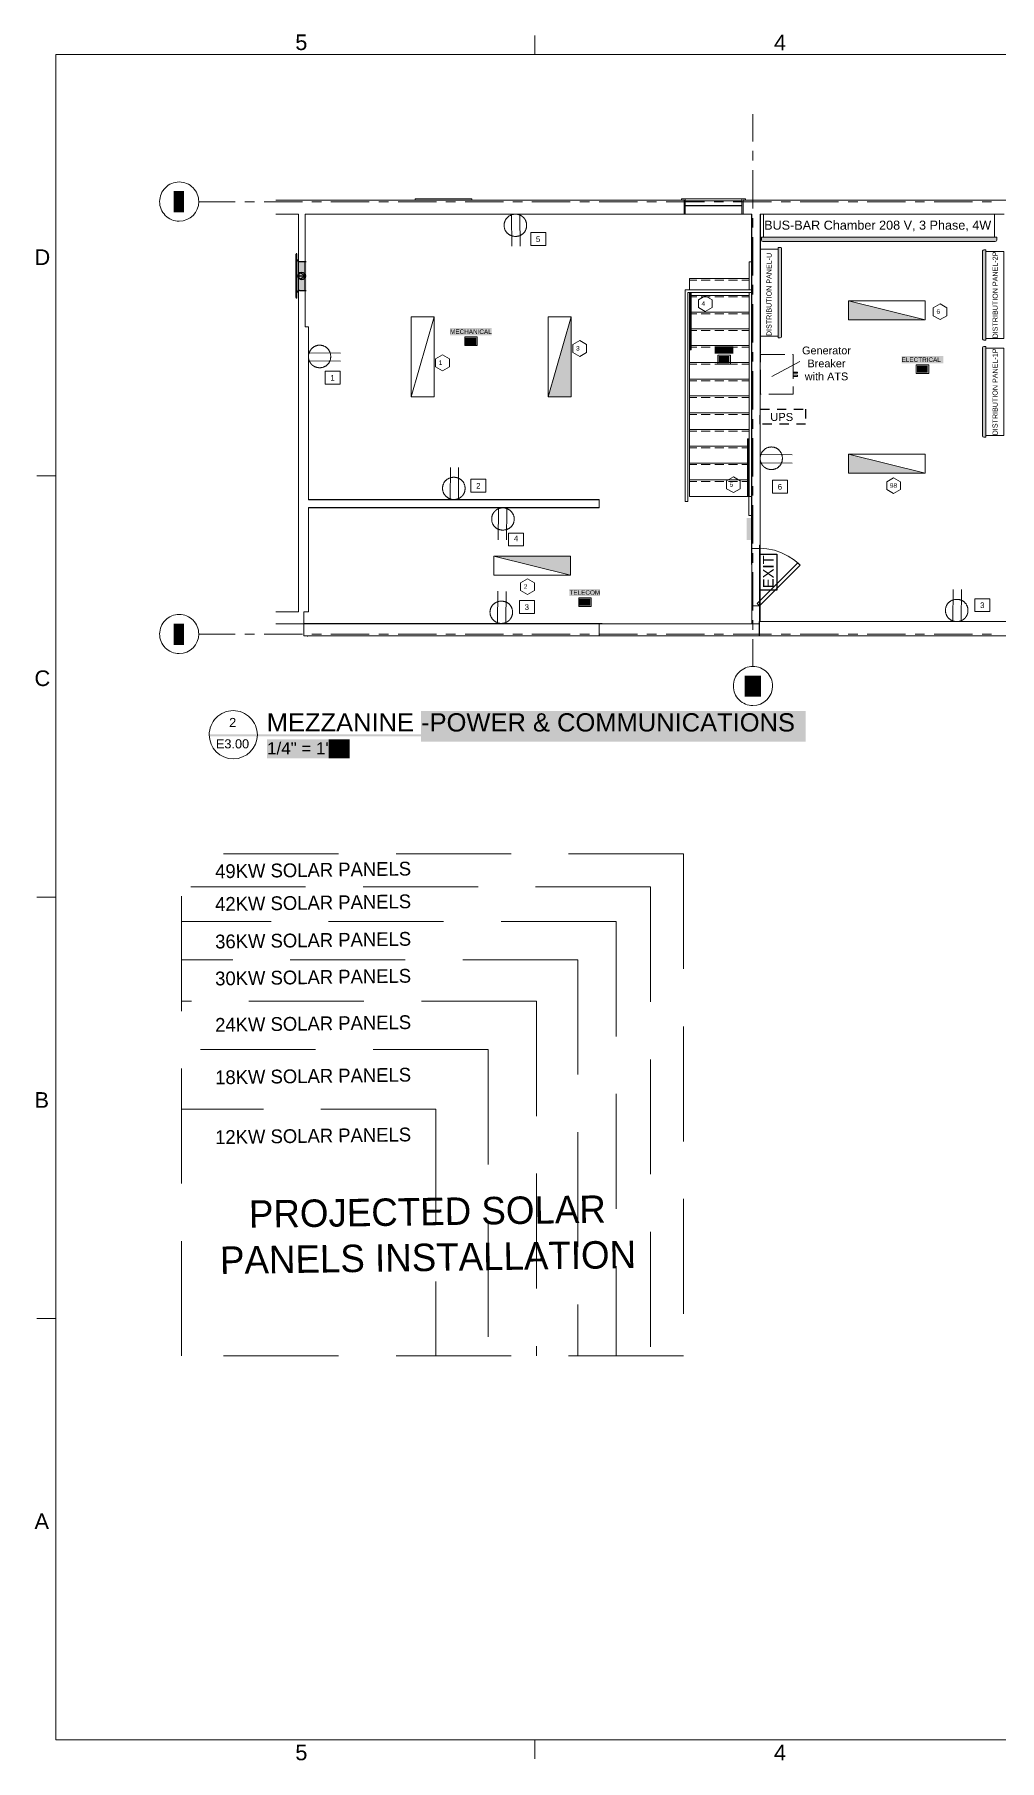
# Model space of a CAD drawing. Header units: inches. Extents: x 0.9 to 36.3, y 0.7 to 23.3.
# Drawn here: x 0.86 to 13.45, y 0.74 to 23.25 of the extents above; entities that cross this region are included whole.
import ezdxf

# ---------------------------------------------------------------- set-up
doc = ezdxf.new("R2010")
doc.units = ezdxf.units.IN
for name, pattern in [('ACAD_ISO02W100', [15, 12, -3]), ('CENTER', [50.8, 31.75, -6.35, 6.35, -6.35]), ('DASHED2', [0.375, 0.25, -0.125])]:
    doc.linetypes.add(name, pattern=pattern)
for name, color, linetype, lineweight, true_color in [('Boarder for name', 7, 'Continuous', 5, 0x777777), ('Doors', 7, 'Continuous', 5, 0xf2db9c), ('Lights', 7, 'Continuous', 15, 0xff0a0a), ('Numbering Lights', 1, 'Continuous', 15, 0xff0000), ('PDF_Geometry', 7, 'Continuous', 9, 0x777777), ('SOLAR PANEL', 7, 'Continuous', 15, 0x2c31a6)]:
    doc.layers.add(name, color=color, linetype=linetype, lineweight=lineweight, true_color=true_color)
for name, color, linetype, lineweight in [('DG set', 18, 'Continuous', 15), ('Numbering Panels', 250, 'Continuous', 0), ('Numbering receptecles', 170, 'Continuous', 15), ('Panels', 12, 'Continuous', 9), ('Receptacles', 170, 'Continuous', 15)]:
    doc.layers.add(name, color=color, linetype=linetype, lineweight=lineweight)
for name, color, linetype in [('EXIT', 10, 'Continuous'), ('PDF_Text', 7, 'Continuous'), ('UPS', 225, 'Continuous')]:
    doc.layers.add(name, color=color, linetype=linetype)
doc.layers.add('PDF_Solid Fills', color=7, linetype='Continuous', true_color=0xffffff)
doc.layers.add('Ventilation Fan', color=7, linetype='Continuous', true_color=0x388956)
doc.styles.add('PDF Arial', font='arial.ttf')
doc.styles.add('PDF GillSansMTCondensed', font='arial.ttf')
doc.styles.get("Standard").update_dxf_attribs({"font": 'arial.ttf'})

msp = doc.modelspace()

# ---------------------------------------------------------------- hatches: boundary and pattern name
at = {"layer": 'Lights', "linetype": 'ByBlock', "ltscale": 0.001, "transparency": 33554559}
for points in [[(9.412, 19.888), (9.403, 19.888), (9.403, 19.138), (9.412, 19.138)], [(12.477, 19.529), (11.477, 19.779), (11.477, 19.529)], [(7.856, 19.568), (7.556, 18.528), (7.856, 18.528)], [(12.477, 17.53), (11.477, 17.78), (11.477, 17.53)], [(7.848, 16.199), (7.848, 16.449), (6.848, 16.449)]]:
    msp.add_hatch(color=256, dxfattribs=at).paths.add_polyline_path(points)
h = msp.add_hatch(color=256, dxfattribs=at)
h.paths.add_polyline_path([(10.178, 17.978), (10.166, 17.978), (10.166, 17.444), (10.178, 17.444)])
h.paths.add_polyline_path([(10.178, 17.444), (10.166, 17.444), (10.166, 17.424), (10.178, 17.424)])
h.paths.add_polyline_path([(10.178, 17.424), (10.166, 17.424), (10.166, 17.228), (10.178, 17.228)])
at = {"layer": 'Panels', "ltscale": 6, "transparency": 33554559}
h = msp.add_hatch(dxfattribs=at)
h.set_pattern_fill('ANSI36', color=256, scale=0.005)
h.paths.add_polyline_path([(13.409, 20.607), (10.339, 20.607), (10.339, 20.572, 0.359329), (10.357, 20.551), (13.391, 20.551, 0.368033), (13.409, 20.573)])
h.paths.add_polyline_path([(10.603, 20.462, 0.368033), (10.585, 20.476), (10.558, 20.476), (10.558, 19.297), (10.586, 19.297, 0.359329), (10.603, 19.311)])
h = msp.add_hatch(dxfattribs=at)
h.set_pattern_fill('ANSI36', color=256, scale=0.005)
h.paths.add_polyline_path([(13.269, 20.445), (13.241, 20.445, 0.358935), (13.225, 20.431), (13.225, 19.28, 0.368033), (13.242, 19.266), (13.269, 19.266)])
h.paths.add_polyline_path([(13.268, 19.181), (13.241, 19.181, 0.358935), (13.224, 19.167), (13.224, 18.016, 0.368033), (13.241, 18.002), (13.268, 18.002)])
at = {"layer": 'SOLAR PANEL', "ltscale": 6, "transparency": 33554559}
h = msp.add_hatch(color=256, dxfattribs=at)
h.dxf.hatch_style = 1
h.set_gradient(color1=(153, 27, 30), color2=(0, 0, 0), tint=1)
h.paths.add_polyline_path([(10.21, 16.893), (10.21, 16.944), (10.147, 16.945), (10.145, 16.729), (10.147, 16.729), (10.146, 16.685), (10.145, 16.685), (10.145, 16.66), (10.21, 16.659)])
at = {"layer": 'Ventilation Fan', "linetype": 'CENTER', "ltscale": 0.01, "transparency": 33554559}
h = msp.add_hatch(color=256, dxfattribs=at)
h.dxf.hatch_style = 1
h.paths.add_polyline_path([(4.313, 20.141, -0.622687), (4.391, 20.103), (4.4, 20.103), (4.4, 20.29), (4.313, 20.29)])
h.paths.add_polyline_path([(4.313, 20.29), (4.311, 20.29, -0.414214), (4.28, 20.322), (4.28, 20.103), (4.294, 20.103, -0.232524), (4.313, 20.141)])
h.paths.add_polyline_path([(4.313, 20.065, -0.232524), (4.294, 20.103), (4.28, 20.103), (4.28, 19.884, -0.414214), (4.311, 19.915), (4.313, 19.915)])
h.paths.add_polyline_path([(4.4, 20.103), (4.391, 20.103, -0.622687), (4.313, 20.065), (4.313, 19.915), (4.4, 19.915)])
h.paths.add_polyline_path([(4.391, 20.103), (4.318, 20.103), (4.318, 20.061)], flags=17)
h.paths.add_polyline_path([(4.318, 20.145), (4.318, 20.103), (4.391, 20.103)], flags=17)

# ---------------------------------------------------------------- linework, layer by layer
at = {"layer": 'Boarder for name', "linetype": 'ByBlock'}
for points in [[(6.468, 19.308), (6.631, 19.308), (6.631, 19.194), (6.468, 19.194)], [(9.771, 19.068), (9.935, 19.068), (9.935, 18.954), (9.771, 18.954)], [(12.36, 18.942), (12.523, 18.942), (12.523, 18.829), (12.36, 18.829)], [(7.955, 15.905), (8.116, 15.905), (8.116, 15.792), (7.955, 15.792)]]:
    msp.add_lwpolyline(points, close=True, dxfattribs=at)
at = {"layer": 'DG set', "ltscale": 0.01}
msp.add_line((10.475, 18.791), (10.842, 18.989), dxfattribs=at)
at = {"layer": 'DG set', "linetype": 'CENTER', "ltscale": 0.01}
for points in [[(10.328, 19.08), (10.754, 19.08), (10.754, 18.561), (10.328, 18.561)], [(10.809, 18.849), (10.809, 18.835), (10.754, 18.835), (10.754, 18.849)], [(10.809, 18.807), (10.809, 18.793), (10.754, 18.793), (10.754, 18.807)]]:
    msp.add_lwpolyline(points, close=True, dxfattribs=at)
at = {"layer": 'Doors', "linetype": 'ByBlock'}
msp.add_lwpolyline([(10.845, 16.331), (10.77, 16.396), (10.688, 16.449), (10.601, 16.493), (10.508, 16.524), (10.411, 16.544), (10.313, 16.551)], dxfattribs=at)
msp.add_lwpolyline([(10.815, 16.359), (10.843, 16.329), (10.313, 15.799), (10.285, 15.829)], close=True, dxfattribs=at)
at = {"layer": 'EXIT', "linetype": 'ByBlock', "ltscale": 0.001}
msp.add_lwpolyline([(10.54, 16.476), (10.54, 16.006), (10.323, 16.006), (10.323, 16.476)], close=True, dxfattribs=at)
at = {"layer": 'Lights', "linetype": 'ByBlock'}
for points in [[(9.403, 19.138), (9.403, 19.888), (9.424, 19.888), (9.424, 19.138)], [(10.157, 17.228), (10.157, 17.978), (10.178, 17.978), (10.178, 17.228)]]:
    msp.add_lwpolyline(points, close=True, dxfattribs=at)
for points in [[(9.412, 19.888), (9.412, 19.138)], [(11.477, 19.779), (12.477, 19.779), (12.477, 19.529), (11.477, 19.779), (11.477, 19.529), (12.477, 19.529)], [(5.768, 18.528), (5.768, 19.568), (6.068, 19.568), (5.768, 18.528), (6.068, 18.528), (6.068, 19.568)], [(7.556, 18.528), (7.556, 19.568), (7.856, 19.568), (7.556, 18.528), (7.856, 18.528), (7.856, 19.568)], [(10.166, 17.978), (10.166, 17.228)], [(11.477, 17.78), (12.477, 17.78), (12.477, 17.53), (11.477, 17.78), (11.477, 17.53), (12.477, 17.53)], [(7.848, 16.199), (6.848, 16.199), (6.848, 16.449), (7.848, 16.199), (7.848, 16.449), (6.848, 16.449)]]:
    msp.add_lwpolyline(points, dxfattribs=at)
at = {"layer": 'Numbering Lights', "linetype": 'ByBlock', "ltscale": 0.001}
for points in [[(9.606, 19.845), (9.517, 19.793), (9.517, 19.69), (9.606, 19.638), (9.695, 19.69), (9.695, 19.793)], [(12.671, 19.74), (12.581, 19.688), (12.581, 19.585), (12.671, 19.534), (12.76, 19.585), (12.76, 19.688)], [(7.97, 19.26), (7.881, 19.209), (7.881, 19.105), (7.97, 19.054), (8.059, 19.105), (8.059, 19.209)], [(6.179, 19.074), (6.089, 19.022), (6.089, 18.919), (6.179, 18.867), (6.268, 18.919), (6.268, 19.022)], [(9.974, 17.483), (9.884, 17.431), (9.884, 17.328), (9.974, 17.277), (10.063, 17.328), (10.063, 17.431)], [(12.064, 17.471), (11.975, 17.419), (11.975, 17.316), (12.064, 17.264), (12.153, 17.316), (12.153, 17.419)], [(7.288, 16.153), (7.198, 16.101), (7.198, 15.998), (7.288, 15.946), (7.377, 15.998), (7.377, 16.101)]]:
    msp.add_lwpolyline(points, close=True, dxfattribs=at)
at = {"layer": 'Numbering receptecles', "linetype": 'ByBlock', "ltscale": 0.001}
for points in [[(7.329, 20.668), (7.525, 20.668), (7.525, 20.5), (7.329, 20.5)], [(4.648, 18.859), (4.844, 18.859), (4.844, 18.692), (4.648, 18.692)], [(6.549, 17.451), (6.745, 17.451), (6.745, 17.283), (6.549, 17.283)], [(10.484, 17.438), (10.68, 17.438), (10.68, 17.27), (10.484, 17.27)], [(7.038, 16.75), (7.234, 16.75), (7.234, 16.583), (7.038, 16.583)], [(7.182, 15.869), (7.378, 15.869), (7.378, 15.702), (7.182, 15.702)], [(13.124, 15.893), (13.32, 15.893), (13.32, 15.725), (13.124, 15.725)]]:
    msp.add_lwpolyline(points, close=True, dxfattribs=at)
at = {"layer": 'Panels', "linetype": 'ByBlock', "ltscale": 0.001}
for points in [[(13.381, 20.909), (13.381, 20.607), (10.367, 20.607), (10.367, 20.909)], [(10.325, 20.454), (10.558, 20.454), (10.558, 19.319), (10.325, 19.319)], [(13.503, 20.423), (13.269, 20.423), (13.269, 19.288), (13.503, 19.288)], [(13.502, 19.159), (13.268, 19.159), (13.268, 18.024), (13.502, 18.024)]]:
    msp.add_lwpolyline(points, close=True, dxfattribs=at)
for points in [[(13.409, 20.573), (13.409, 20.607), (10.339, 20.607), (10.339, 20.572)], [(10.585, 20.476), (10.558, 20.476), (10.558, 19.297), (10.586, 19.297)], [(13.242, 20.445), (13.269, 20.445), (13.269, 19.266), (13.241, 19.266)], [(13.241, 19.181), (13.268, 19.181), (13.268, 18.002), (13.241, 18.002)]]:
    msp.add_lwpolyline(points, dxfattribs=at)
for points in [[(10.339, 20.573, 0.368033), (10.357, 20.551), (13.391, 20.551, 0.368033), (13.409, 20.573), (13.409, 20.572)], [(10.585, 19.297, 0.368033), (10.603, 19.311), (10.603, 20.462, 0.368033), (10.585, 20.476), (10.586, 20.476)], [(13.242, 19.266, -0.368033), (13.225, 19.28), (13.225, 20.431, -0.368033), (13.242, 20.445), (13.241, 20.445)], [(13.241, 18.002, -0.368033), (13.224, 18.016), (13.224, 19.167, -0.368033), (13.241, 19.181), (13.241, 19.181)]]:
    msp.add_lwpolyline(points, format="xyb", dxfattribs=at)
at = {"layer": 'PDF_Geometry', "linetype": 'ByBlock'}
for p, q in [((13.996, 21.092), (10.1, 21.092)), ((10.1, 21.092), (10.1, 20.909)), ((10.1, 20.909), (10.215, 20.909)), ((10.215, 20.909), (10.215, 16.591)), ((10.323, 16.591), (10.323, 20.909)), ((10.323, 20.909), (12.783, 20.909)), ((10.323, 19.066), (10.323, 15.594)), ((10.215, 16.591), (10.215, 16.549)), ((10.215, 16.549), (10.313, 16.549)), ((10.313, 16.549), (10.313, 16.591)), ((10.313, 16.591), (10.323, 16.591)), ((14.339, 15.594), (10.31, 15.594)), ((10.31, 15.594), (10.31, 15.409)), ((10.323, 15.594), (11.598, 15.594)), ((10.31, 15.409), (14.298, 15.409))]:
    msp.add_line(p, q, dxfattribs=at)
at = {"layer": 'PDF_Geometry', "linetype": 'CENTER', "ltscale": 0.01}
msp.add_line((12.934, 20.909), (12.778, 20.909), dxfattribs=at)
at = {"layer": 'PDF_Geometry', "linetype": 'ByBlock'}
for points in [[(7.381, 22.992), (7.381, 23.242)], [(10.228, 21.859), (10.228, 22.214)], [(10.228, 21.609), (10.228, 21.734)], [(10.228, 20.984), (10.228, 21.484)], [(2.998, 21.072), (3.475, 21.072)], [(3.6, 21.072), (3.725, 21.072)], [(3.85, 21.072), (4.35, 21.072)], [(4.005, 15.566), (4.371, 15.566), (4.371, 15.723), (4.43, 15.723), (4.43, 17.083), (8.223, 17.083), (8.223, 17.183), (4.43, 17.183), (4.43, 19.438), (4.388, 19.438), (4.388, 19.478), (4.388, 20.909), (9.33, 20.909), (9.33, 21.092), (4.005, 21.092)], [(4.475, 21.072), (4.6, 21.072)], [(4.723, 21.072), (5.223, 21.072)], [(5.348, 21.072), (5.473, 21.072)], [(5.598, 21.072), (6.098, 21.072)], [(5.818, 21.092), (5.821, 21.092), (5.821, 21.109), (6.563, 21.109), (6.563, 21.092), (5.821, 21.092), (5.821, 21.109), (6.563, 21.109), (6.563, 21.092), (6.566, 21.092)], [(6.223, 21.072), (6.348, 21.072)], [(6.473, 21.072), (6.973, 21.072)], [(6.755, 21.092), (7.505, 21.092)], [(7.098, 21.072), (7.223, 21.072)], [(7.346, 21.072), (7.846, 21.072)], [(7.691, 21.092), (8.441, 21.092)], [(7.971, 21.072), (8.096, 21.072)], [(8.221, 21.072), (8.721, 21.072)], [(8.846, 21.072), (8.971, 21.072)], [(9.096, 21.072), (9.596, 21.072)], [(9.296, 21.092), (9.296, 21.109), (10.133, 21.109), (10.133, 21.092)], [(9.346, 21.109), (10.083, 21.109)], [(9.346, 21.082), (10.083, 21.082), (9.346, 21.082)], [(9.346, 21.082), (10.083, 21.082), (9.346, 21.082)], [(9.346, 21.082), (10.083, 21.082), (9.346, 21.082)], [(9.346, 21.082), (10.083, 21.082), (9.346, 21.082)], [(9.346, 21.082), (10.083, 21.082), (9.346, 21.082)], [(9.346, 21.082), (10.083, 21.082), (9.346, 21.082)], [(9.346, 21.082), (10.083, 21.082), (9.346, 21.082)], [(9.346, 21.082), (10.083, 21.082), (9.346, 21.082)], [(9.346, 21.082), (10.083, 21.082), (9.346, 21.082)], [(9.346, 21.082), (10.083, 21.082), (9.346, 21.082)], [(9.346, 21.082), (10.083, 21.082), (9.346, 21.082)], [(9.346, 21.082), (10.083, 21.082), (9.346, 21.082)], [(9.346, 21.082), (10.083, 21.082), (9.346, 21.082)], [(9.346, 21.082), (10.083, 21.082), (9.346, 21.082)], [(9.346, 21.082), (10.083, 21.082), (9.346, 21.082)], [(9.346, 21.082), (10.083, 21.082), (9.346, 21.082)], [(9.346, 21.082), (10.083, 21.082), (9.346, 21.082)], [(9.346, 21.082), (10.083, 21.082), (9.346, 21.082)], [(9.346, 21.082), (10.083, 21.082), (9.346, 21.082)], [(9.346, 21.046), (9.346, 21.017), (9.346, 21.021), (9.346, 21.052)], [(10.083, 21.017), (9.346, 21.017)], [(10.083, 21.017), (9.346, 21.017)], [(10.083, 21.017), (9.346, 21.017)], [(10.083, 21.017), (9.346, 21.017)], [(10.083, 21.017), (9.346, 21.017)], [(10.083, 21.017), (9.346, 21.017)], [(10.083, 21.017), (9.346, 21.017)], [(10.083, 21.017), (9.346, 21.017)], [(10.083, 21.017), (9.346, 21.017)], [(10.083, 21.017), (9.346, 21.017)], [(10.083, 21.017), (9.346, 21.017)], [(10.083, 21.017), (9.346, 21.017)], [(10.083, 21.017), (9.346, 21.017)], [(10.083, 21.017), (9.346, 21.017)], [(10.083, 21.017), (9.346, 21.017)], [(10.083, 21.017), (9.346, 21.017)], [(10.083, 21.017), (9.346, 21.017)], [(10.083, 21.017), (9.346, 21.017)], [(10.083, 21.017), (9.346, 21.017)], [(10.083, 21.017), (9.346, 21.017)], [(10.083, 21.017), (9.346, 21.017)], [(10.083, 21.017), (9.346, 21.017)], [(10.083, 21.017), (9.346, 21.017)], [(10.083, 21.017), (9.346, 21.017)], [(10.083, 21.017), (9.346, 21.017)], [(10.083, 21.017), (9.346, 21.017)], [(10.083, 21.017), (9.346, 21.017)], [(10.083, 21.017), (9.346, 21.017)], [(10.083, 21.017), (9.346, 21.017)], [(10.083, 21.017), (9.346, 21.017)], [(10.083, 21.017), (9.346, 21.017)], [(10.083, 21.017), (9.346, 21.017)], [(10.083, 21.017), (9.346, 21.017)], [(10.083, 21.017), (9.346, 21.017)], [(9.721, 21.072), (9.845, 21.072)], [(9.97, 21.072), (10.47, 21.072)], [(10.083, 21.052), (10.083, 21.021), (10.083, 21.017), (10.083, 21.046)], [(10.595, 21.072), (10.72, 21.072)], [(10.845, 21.072), (11.345, 21.072)], [(11.47, 21.072), (11.595, 21.072)], [(11.72, 21.072), (12.22, 21.072)], [(12.343, 21.072), (12.468, 21.072)], [(12.593, 21.072), (13.093, 21.072)], [(13.218, 21.072), (13.343, 21.072)], [(4.005, 20.909), (4.301, 20.909), (4.301, 19.478), (4.301, 15.723), (4.005, 15.723)], [(6.566, 20.909), (5.818, 20.909)], [(6.531, 20.909), (5.855, 20.909)], [(5.855, 20.909), (6.531, 20.909), (5.855, 20.909)], [(7.505, 20.909), (6.755, 20.909)], [(8.441, 20.909), (7.691, 20.909)], [(9.378, 17.159), (9.378, 19.888), (10.21, 19.888), (9.378, 19.888), (9.378, 17.159), (9.345, 17.159), (9.345, 19.921), (10.21, 19.921), (10.21, 20.909)], [(10.083, 20.909), (9.346, 20.909)], [(10.215, 20.909), (10.215, 16.341), (10.211, 16.341), (10.211, 20.909), (10.211, 16.341)], [(10.228, 20.734), (10.228, 20.859)], [(10.328, 20.909), (10.328, 19.093), (10.326, 19.093), (10.325, 19.093), (10.323, 19.093), (10.323, 20.909)], [(10.325, 20.909), (10.325, 19.093), (10.325, 20.909)], [(11.773, 20.909), (12.778, 20.909)], [(12.934, 20.909), (13.508, 20.909)], [(10.228, 20.111), (10.228, 20.609)], [(10.178, 20.286), (10.178, 19.921), (10.178, 20.286), (10.21, 20.286)], [(10.178, 20.068), (9.403, 20.068), (9.403, 19.921)], [(9.495, 20.048), (9.403, 20.048)], [(9.671, 20.048), (9.555, 20.048)], [(9.85, 20.048), (9.731, 20.048)], [(10.026, 20.048), (9.908, 20.048)], [(10.178, 20.048), (10.085, 20.048)], [(10.21, 18.226), (10.21, 17.226), (10.21, 18.244), (10.21, 19.888), (10.21, 19.921), (9.345, 19.921), (9.345, 17.159)], [(9.363, 19.903), (9.361, 19.904), (9.36, 19.906)], [(10.176, 17.226), (9.403, 17.226), (9.403, 17.444), (9.403, 17.663), (9.403, 17.883), (9.403, 18.101), (9.403, 18.319), (9.403, 18.538), (9.403, 18.756), (9.403, 18.974), (9.403, 19.194), (9.403, 19.413), (9.403, 19.631), (9.403, 19.849), (9.403, 19.888)], [(10.178, 19.849), (9.403, 19.849)], [(9.495, 19.829), (9.403, 19.829)], [(9.671, 19.829), (9.555, 19.829)], [(9.85, 19.829), (9.731, 19.829)], [(10.026, 19.829), (9.908, 19.829)], [(10.178, 19.829), (10.085, 19.829)], [(10.228, 19.861), (10.228, 19.986)], [(10.178, 19.631), (9.403, 19.631)], [(9.495, 19.609), (9.403, 19.609)], [(9.671, 19.609), (9.555, 19.609)], [(9.85, 19.609), (9.731, 19.609)], [(10.026, 19.609), (9.908, 19.609)], [(10.178, 19.609), (10.085, 19.609)], [(10.228, 19.236), (10.228, 19.736)], [(4.301, 15.723), (4.301, 19.478)], [(10.178, 19.413), (9.403, 19.413)], [(9.495, 19.391), (9.403, 19.391)], [(9.671, 19.391), (9.555, 19.391)], [(9.85, 19.391), (9.731, 19.391)], [(10.026, 19.391), (9.908, 19.391)], [(10.178, 19.391), (10.085, 19.391)], [(10.178, 19.194), (9.403, 19.194)], [(9.495, 19.173), (9.403, 19.173)], [(9.671, 19.173), (9.555, 19.173)], [(9.85, 19.173), (9.731, 19.173)], [(10.026, 19.173), (9.908, 19.173)], [(10.178, 19.173), (10.085, 19.173)], [(10.178, 18.974), (9.403, 18.974)], [(9.495, 18.954), (9.403, 18.954)], [(9.671, 18.954), (9.555, 18.954)], [(9.85, 18.954), (9.731, 18.954)], [(10.026, 18.954), (9.908, 18.954)], [(10.178, 18.954), (10.085, 18.954)], [(10.228, 18.986), (10.228, 19.111)], [(10.325, 19.093), (10.325, 19.093)], [(10.178, 18.756), (9.403, 18.756)], [(9.495, 18.736), (9.403, 18.736)], [(9.671, 18.736), (9.555, 18.736)], [(9.85, 18.736), (9.731, 18.736)], [(10.026, 18.736), (9.908, 18.736)], [(10.178, 18.736), (10.085, 18.736)], [(10.228, 18.361), (10.228, 18.861)], [(10.178, 18.538), (9.403, 18.538)], [(9.495, 18.518), (9.403, 18.518)], [(9.671, 18.518), (9.555, 18.518)], [(9.85, 18.518), (9.731, 18.518)], [(10.026, 18.518), (9.908, 18.518)], [(10.178, 18.518), (10.085, 18.518)], [(10.178, 18.319), (9.403, 18.319)], [(9.495, 18.298), (9.403, 18.298)], [(9.671, 18.298), (9.555, 18.298)], [(9.85, 18.298), (9.731, 18.298)], [(10.026, 18.298), (9.908, 18.298)], [(10.178, 18.298), (10.085, 18.298)], [(10.178, 18.101), (9.403, 18.101)], [(9.495, 18.079), (9.403, 18.079)], [(9.671, 18.079), (9.555, 18.079)], [(9.85, 18.079), (9.731, 18.079)], [(10.026, 18.079), (9.908, 18.079)], [(10.178, 18.079), (10.085, 18.079)], [(10.228, 18.111), (10.228, 18.236)], [(10.178, 17.883), (9.403, 17.883)], [(9.495, 17.861), (9.403, 17.861)], [(9.671, 17.861), (9.555, 17.861)], [(9.85, 17.861), (9.731, 17.861)], [(10.026, 17.861), (9.908, 17.861)], [(10.178, 17.861), (10.085, 17.861)], [(10.228, 17.488), (10.228, 17.986)], [(10.178, 17.663), (9.403, 17.663)], [(9.495, 17.643), (9.403, 17.643)], [(9.671, 17.643), (9.555, 17.643)], [(9.85, 17.643), (9.731, 17.643)], [(10.026, 17.643), (9.908, 17.643)], [(10.178, 17.643), (10.085, 17.643)], [(0.885, 17.496), (1.135, 17.496)], [(10.178, 17.444), (9.403, 17.444)], [(9.495, 17.424), (9.403, 17.424)], [(9.671, 17.424), (9.555, 17.424)], [(9.85, 17.424), (9.731, 17.424)], [(10.026, 17.424), (9.908, 17.424)], [(10.178, 17.424), (10.085, 17.424)], [(10.228, 17.238), (10.228, 17.363)], [(4.43, 17.188), (8.223, 17.188), (8.223, 17.186), (8.223, 17.184)], [(4.43, 17.184), (8.223, 17.184), (4.43, 17.184)], [(8.223, 17.183), (4.43, 17.183)], [(8.223, 17.184), (8.223, 17.183), (8.223, 17.184)], [(10.21, 16.978), (10.21, 17.228), (10.176, 17.228), (10.176, 16.978), (10.21, 16.978), (10.21, 17.226), (10.178, 17.226)], [(10.195, 17.226), (10.193, 17.226)], [(10.213, 16.341), (10.211, 16.341), (10.21, 16.341), (10.21, 16.978), (10.21, 17.226)], [(10.228, 16.613), (10.228, 17.113)], [(4.43, 17.083), (8.223, 17.083), (8.223, 17.081), (8.223, 17.079), (8.223, 17.078), (4.43, 17.078)], [(8.223, 17.081), (8.223, 17.081)], [(10.228, 16.363), (10.228, 16.488)], [(10.323, 15.594), (10.323, 16.591)], [(10.228, 15.738), (10.228, 16.238)], [(4.371, 15.571), (8.26, 15.571), (8.26, 15.569), (8.26, 15.568), (4.371, 15.568), (8.26, 15.568), (8.26, 15.566), (4.371, 15.566)], [(8.26, 15.568), (8.26, 15.568)], [(10.228, 15.488), (10.228, 15.613)], [(2.998, 15.431), (3.475, 15.431)], [(3.6, 15.431), (3.725, 15.431)], [(3.85, 15.431), (4.35, 15.431)], [(4.411, 15.408), (4.411, 15.408)], [(4.421, 15.408), (4.411, 15.408)], [(4.421, 15.408), (4.411, 15.408), (4.421, 15.408)], [(4.421, 15.408), (4.421, 15.408)], [(4.475, 15.431), (4.6, 15.431)], [(4.723, 15.431), (5.223, 15.431)], [(5.348, 15.431), (5.473, 15.431)], [(5.598, 15.431), (6.098, 15.431)], [(6.223, 15.431), (6.348, 15.431)], [(6.473, 15.431), (6.973, 15.431)], [(7.098, 15.431), (7.223, 15.431)], [(7.346, 15.431), (7.846, 15.431)], [(7.971, 15.431), (8.096, 15.431)], [(8.221, 15.431), (8.721, 15.431)], [(8.846, 15.431), (8.971, 15.431)], [(9.096, 15.431), (9.596, 15.431)], [(9.721, 15.431), (9.845, 15.431)], [(9.97, 15.431), (10.47, 15.431)], [(10.228, 15.008), (10.228, 15.364)], [(10.595, 15.431), (10.72, 15.431)], [(10.845, 15.431), (11.345, 15.431)], [(11.47, 15.431), (11.595, 15.431)], [(11.72, 15.431), (12.22, 15.431)], [(12.343, 15.431), (12.468, 15.431)], [(12.593, 15.431), (13.093, 15.431)], [(13.218, 15.431), (13.343, 15.431)], [(3.135, 14.118), (3.135, 14.118)], [(3.763, 14.118), (3.763, 14.118)], [(0.885, 12.001), (1.135, 12.001)], [(0.885, 6.505), (1.135, 6.505)], [(7.381, 0.758), (7.381, 1.008)]]:
    msp.add_lwpolyline(points, dxfattribs=at)
for points in [[(32.364, 1.008), (1.135, 1.008), (32.364, 1.008), (32.364, 22.993), (1.135, 22.993), (32.364, 22.993)], [(1.135, 1.008), (1.135, 22.992)], [(5.87, 21.109), (6.515, 21.109)], [(9.346, 20.909), (9.33, 20.909), (9.33, 21.092), (9.296, 21.092), (9.296, 21.109), (9.346, 21.109)], [(9.346, 21.082), (9.346, 21.079), (9.346, 21.017), (9.346, 21.021)], [(9.346, 21.082), (9.346, 21.079), (9.346, 21.017), (9.346, 21.021)], [(9.346, 21.082), (9.346, 21.079), (9.346, 21.017), (9.346, 21.021)], [(9.346, 21.082), (9.346, 21.079), (9.346, 21.017), (9.346, 21.021)], [(9.346, 21.082), (9.346, 21.079), (9.346, 21.017), (9.346, 21.021)], [(9.346, 21.082), (9.346, 21.079), (9.346, 21.017), (9.346, 21.021)], [(9.346, 21.082), (9.346, 21.079), (9.346, 21.017), (9.346, 21.021)], [(9.346, 21.082), (9.346, 21.079), (9.346, 21.017), (9.346, 21.021)], [(9.346, 21.082), (9.346, 21.079), (9.346, 21.017), (9.346, 21.021)], [(9.346, 21.082), (9.346, 21.079), (9.346, 21.017), (9.346, 21.021)], [(9.346, 21.082), (9.346, 21.079), (9.346, 21.017), (9.346, 21.021)], [(9.346, 21.082), (9.346, 21.079), (9.346, 21.017), (9.346, 21.021)], [(9.346, 21.082), (9.346, 21.079), (9.346, 21.017), (9.346, 21.021)], [(9.346, 21.082), (9.346, 21.079), (9.346, 21.017), (9.346, 21.021)], [(9.346, 21.082), (9.346, 21.079), (9.346, 21.017), (9.346, 21.021)], [(9.346, 21.082), (9.346, 21.079), (9.346, 21.017), (9.346, 21.021)], [(9.346, 21.082), (9.346, 21.079), (9.346, 21.017), (9.346, 21.021)], [(9.346, 21.021), (10.083, 21.021)], [(9.346, 21.017), (10.083, 21.017)], [(9.346, 21.017), (10.083, 21.017)], [(10.083, 21.109), (10.133, 21.109), (10.133, 21.092), (10.1, 21.092), (10.1, 20.909), (10.083, 20.909)], [(10.083, 21.082), (10.083, 21.021), (10.083, 21.017), (10.083, 21.079)], [(10.083, 21.082), (10.083, 21.021), (10.083, 21.017), (10.083, 21.079)], [(10.083, 21.082), (10.083, 21.021), (10.083, 21.017), (10.083, 21.079)], [(10.083, 21.082), (10.083, 21.021), (10.083, 21.017), (10.083, 21.079)], [(10.083, 21.082), (10.083, 21.021), (10.083, 21.017), (10.083, 21.079)], [(10.083, 21.082), (10.083, 21.021), (10.083, 21.017), (10.083, 21.079)], [(10.083, 21.082), (10.083, 21.021), (10.083, 21.017), (10.083, 21.079)], [(10.083, 21.082), (10.083, 21.021), (10.083, 21.017), (10.083, 21.079)], [(10.083, 21.082), (10.083, 21.021), (10.083, 21.017), (10.083, 21.079)], [(10.083, 21.082), (10.083, 21.021), (10.083, 21.017), (10.083, 21.079)], [(10.083, 21.082), (10.083, 21.021), (10.083, 21.017), (10.083, 21.079)], [(10.083, 21.082), (10.083, 21.021), (10.083, 21.017), (10.083, 21.079)], [(10.083, 21.082), (10.083, 21.021), (10.083, 21.017), (10.083, 21.079)], [(10.083, 21.082), (10.083, 21.021), (10.083, 21.017), (10.083, 21.079)], [(10.083, 21.082), (10.083, 21.021), (10.083, 21.017), (10.083, 21.079)], [(10.083, 21.082), (10.083, 21.021), (10.083, 21.017), (10.083, 21.079)], [(10.083, 21.082), (10.083, 21.021), (10.083, 21.017), (10.083, 21.079)], [(6.515, 20.909), (5.87, 20.909)], [(10.1, 20.909), (9.33, 20.909)], [(10.178, 20.286), (10.18, 20.286), (10.181, 20.286), (10.185, 20.286), (10.19, 20.286), (10.193, 20.286), (10.198, 20.286), (10.201, 20.286), (10.205, 20.286), (10.208, 20.286), (10.21, 20.286), (10.208, 20.286), (10.205, 20.286), (10.201, 20.286), (10.198, 20.286), (10.193, 20.286), (10.19, 20.286), (10.185, 20.286), (10.181, 20.286), (10.18, 20.286)], [(10.178, 17.228), (10.178, 19.888)], [(10.21, 19.921), (10.21, 19.919), (10.21, 19.916), (10.21, 19.913), (10.21, 19.909), (10.21, 19.904), (10.21, 19.901), (10.21, 19.896), (10.21, 19.893), (10.21, 19.891), (10.21, 19.889), (10.21, 19.891), (10.21, 19.893), (10.21, 19.896), (10.21, 19.901), (10.21, 19.904), (10.21, 19.909), (10.21, 19.913), (10.21, 19.916), (10.21, 19.919)], [(10.21, 19.914), (10.21, 19.913), (10.21, 19.909), (10.21, 19.908), (10.21, 19.904), (10.21, 19.903), (10.21, 19.899), (10.21, 19.898), (10.21, 19.896), (10.21, 19.894), (10.21, 19.896), (10.21, 19.898), (10.21, 19.899), (10.21, 19.903), (10.21, 19.904), (10.21, 19.908), (10.21, 19.909), (10.21, 19.913)], [(9.345, 17.159), (9.346, 17.159), (9.35, 17.159), (9.353, 17.159), (9.356, 17.159), (9.361, 17.159), (9.365, 17.159), (9.37, 17.159), (9.373, 17.159), (9.375, 17.159), (9.376, 17.159), (9.375, 17.159), (9.373, 17.159), (9.37, 17.159), (9.365, 17.159), (9.361, 17.159), (9.356, 17.159), (9.353, 17.159), (9.35, 17.159), (9.346, 17.159)], [(9.351, 17.159), (9.353, 17.159), (9.356, 17.159), (9.358, 17.159), (9.361, 17.159), (9.363, 17.159), (9.366, 17.159), (9.368, 17.159), (9.37, 17.159), (9.371, 17.159), (9.37, 17.159), (9.368, 17.159), (9.366, 17.159), (9.363, 17.159), (9.361, 17.159), (9.358, 17.159), (9.356, 17.159), (9.353, 17.159)], [(10.176, 16.978), (10.176, 17.228)], [(10.2, 17.228), (10.198, 17.228), (10.193, 17.228), (10.19, 17.228), (10.188, 17.228), (10.19, 17.228), (10.193, 17.228), (10.198, 17.228)], [(4.43, 17.081), (8.223, 17.081)], [(10.178, 16.978), (10.18, 16.978), (10.181, 16.978), (10.185, 16.978), (10.19, 16.978), (10.193, 16.978), (10.198, 16.978), (10.201, 16.978), (10.205, 16.978), (10.208, 16.978), (10.21, 16.978), (10.208, 16.978), (10.205, 16.978), (10.201, 16.978), (10.198, 16.978), (10.193, 16.978), (10.19, 16.978), (10.185, 16.978), (10.181, 16.978), (10.18, 16.978)], [(10.178, 16.978), (10.18, 16.978), (10.181, 16.978), (10.185, 16.978), (10.19, 16.978), (10.193, 16.978), (10.198, 16.978), (10.201, 16.978), (10.205, 16.978), (10.208, 16.978), (10.21, 16.978), (10.208, 16.978), (10.205, 16.978), (10.201, 16.978), (10.198, 16.978), (10.193, 16.978), (10.19, 16.978), (10.185, 16.978), (10.181, 16.978), (10.18, 16.978)], [(10.215, 16.549), (10.313, 16.549), (10.313, 15.799), (10.215, 15.799)], [(10.215, 15.799), (10.215, 15.566), (10.313, 15.566), (10.313, 15.799)], [(8.223, 15.566), (4.371, 15.566), (4.371, 15.409), (8.223, 15.409)], [(8.223, 15.409), (10.313, 15.409), (10.313, 15.566), (8.223, 15.566)], [(4.411, 15.408), (4.411, 15.409), (4.421, 15.409), (4.421, 15.408), (4.421, 15.406), (4.421, 15.404), (4.411, 15.404), (4.411, 15.406)]]:
    msp.add_lwpolyline(points, close=True, dxfattribs=at)
for points in [[(2.743, 21.329, 0.416667), (2.488, 21.074, 0.415306), (2.743, 20.817, 0.412859), (2.998, 21.074, 0.414218)], [(2.743, 15.688, 0.416667), (2.488, 15.433, 0.415306), (2.743, 15.176, 0.412859), (2.998, 15.433, 0.414218)], [(10.228, 15.009, 0.416667), (9.973, 14.754, 0.415306), (10.228, 14.498, 0.413961), (10.485, 14.754, 0.415306)], [(3.448, 14.433, 0.415778), (3.135, 14.118, 0.413791), (3.448, 13.803, 0.412698), (3.763, 14.118, 0.414684)]]:
    msp.add_lwpolyline(points, format="xyb", close=True, dxfattribs=at)
at = {"layer": 'PDF_Solid Fills', "linetype": 'ByBlock', "transparency": 33554559}
for points in [[(2.672, 20.934), (2.808, 20.934), (2.672, 21.212), (2.808, 21.212)], [(6.276, 19.329), (6.82, 19.329), (6.276, 19.423), (6.82, 19.423)], [(6.478, 19.204), (6.618, 19.204), (6.478, 19.298), (6.618, 19.298)], [(9.731, 19.089), (9.973, 19.089), (9.731, 19.183), (9.973, 19.183)], [(9.781, 18.964), (9.921, 18.964), (9.781, 19.058), (9.921, 19.058)], [(12.168, 18.964), (12.711, 18.964), (12.168, 19.057), (12.711, 19.057)], [(12.37, 18.841), (12.51, 18.841), (12.37, 18.934), (12.51, 18.934)], [(7.835, 15.927), (8.235, 15.927), (7.835, 16.02), (8.235, 16.02)], [(7.965, 15.802), (8.105, 15.802), (7.965, 15.895), (8.105, 15.895)], [(2.672, 15.291), (2.808, 15.291), (2.672, 15.569), (2.808, 15.569)], [(10.12, 14.613), (10.333, 14.613), (10.12, 14.891), (10.333, 14.891)], [(5.897, 14.03), (10.916, 14.03), (5.897, 14.429), (10.916, 14.429)], [(3.89, 13.809), (4.695, 13.809), (3.89, 14.059), (4.695, 14.059)], [(4.695, 13.809), (4.766, 13.809), (4.695, 14.059), (4.766, 14.059)], [(4.766, 13.809), (4.966, 13.809), (4.766, 14.059), (4.966, 14.059)]]:
    msp.add_solid(points, dxfattribs=at)
at = {"layer": 'PDF_Solid Fills', "color": 7, "linetype": 'ByBlock', "transparency": 33554559}
msp.add_solid([(3.135, 14.099), (10.886, 14.099), (3.135, 14.123), (10.886, 14.123)], dxfattribs=at)
at = {"layer": 'Receptacles', "linetype": 'ByBlock'}
for points in [[(7.084, 20.49), (7.08, 20.9)], [(7.192, 20.491), (7.188, 20.898)], [(4.849, 19.098), (4.439, 19.102)], [(4.848, 18.99), (4.441, 18.994)], [(6.281, 17.606), (6.277, 17.195)], [(6.388, 17.605), (6.385, 17.198)], [(10.742, 17.77), (10.332, 17.774)], [(10.741, 17.663), (10.334, 17.666)], [(6.905, 16.66), (6.908, 17.066)], [(7.012, 16.659), (7.016, 17.069)], [(6.9, 15.99), (6.897, 15.58)], [(7.008, 15.989), (7.004, 15.582)], [(12.842, 16.013), (12.838, 15.603)], [(12.95, 16.012), (12.946, 15.606)]]:
    msp.add_lwpolyline(points, dxfattribs=at)
for points in [[(7.13, 20.909), (7.169, 20.91), (7.205, 20.895), (7.233, 20.868), (7.261, 20.841), (7.276, 20.805), (7.276, 20.765), (7.277, 20.683), (7.215, 20.62), (7.132, 20.619), (7.049, 20.618), (6.983, 20.68), (6.982, 20.763), (6.981, 20.841), (7.047, 20.908), (7.13, 20.909)], [(4.43, 19.052), (4.429, 19.013), (4.444, 18.977), (4.471, 18.949), (4.498, 18.921), (4.534, 18.906), (4.574, 18.906), (4.656, 18.905), (4.719, 18.966), (4.72, 19.049), (4.721, 19.132), (4.659, 19.199), (4.576, 19.2), (4.498, 19.201), (4.431, 19.135), (4.43, 19.052)], [(10.323, 17.724), (10.322, 17.685), (10.337, 17.649), (10.364, 17.621), (10.392, 17.593), (10.428, 17.578), (10.467, 17.578), (10.549, 17.577), (10.612, 17.639), (10.613, 17.722), (10.614, 17.805), (10.552, 17.872), (10.469, 17.872), (10.391, 17.873), (10.324, 17.807), (10.323, 17.724)], [(6.326, 17.187), (6.365, 17.186), (6.402, 17.201), (6.43, 17.228), (6.458, 17.255), (6.473, 17.291), (6.473, 17.33), (6.474, 17.413), (6.412, 17.476), (6.329, 17.477), (6.246, 17.478), (6.179, 17.416), (6.179, 17.333), (6.178, 17.254), (6.244, 17.187), (6.326, 17.187)], [(6.967, 17.078), (6.928, 17.078), (6.891, 17.064), (6.863, 17.036), (6.835, 17.009), (6.82, 16.973), (6.82, 16.934), (6.819, 16.851), (6.881, 16.788), (6.964, 16.788), (7.047, 16.787), (7.114, 16.848), (7.114, 16.931), (7.115, 17.01), (7.049, 17.077), (6.967, 17.078)], [(6.946, 15.571), (6.985, 15.57), (7.022, 15.585), (7.049, 15.612), (7.077, 15.64), (7.092, 15.676), (7.093, 15.715), (7.093, 15.798), (7.032, 15.86), (6.949, 15.861), (6.866, 15.862), (6.799, 15.8), (6.798, 15.718), (6.798, 15.639), (6.863, 15.572), (6.946, 15.571)], [(12.888, 15.594), (12.927, 15.594), (12.963, 15.608), (12.991, 15.636), (13.019, 15.663), (13.034, 15.699), (13.034, 15.738), (13.035, 15.821), (12.973, 15.884), (12.89, 15.884), (12.807, 15.885), (12.741, 15.824), (12.74, 15.741), (12.739, 15.662), (12.805, 15.595), (12.888, 15.594)]]:
    msp.add_rational_spline(points, [1, 0.948448710105, 0.948448710105, 1, 0.948448710105, 0.948448710105, 1, 1, 1, 1, 1, 1, 1, 1, 1, 1], degree=3, knots=[0, 0, 0, 0, 0.79168, 0.79168, 0.79168, 1.583359, 1.583359, 1.583359, 2.583359, 2.583359, 2.583359, 3.583359, 3.583359, 3.583359, 4.583359, 4.583359, 4.583359, 4.583359], dxfattribs=at)
at = {"layer": 'SOLAR PANEL', "linetype": 'DASHED2', "ltscale": 6}
for p, q in [((9.323, 12.564), (2.773, 12.564)), ((2.773, 6.014), (2.773, 12.564)), ((9.323, 12.564), (9.323, 6.014)), ((8.893, 12.134), (2.773, 12.134)), ((8.893, 12.134), (8.893, 6.014)), ((8.443, 11.684), (2.773, 11.684)), ((8.443, 11.684), (8.443, 6.014)), ((7.943, 11.184), (2.773, 11.184)), ((7.943, 11.184), (7.943, 6.014)), ((7.403, 10.644), (2.773, 10.644)), ((7.403, 10.644), (7.403, 6.014)), ((6.773, 10.014), (2.773, 10.014)), ((6.773, 10.014), (6.773, 6.014)), ((6.093, 9.234), (2.773, 9.234)), ((6.093, 9.234), (6.093, 6.014)), ((9.323, 6.014), (2.773, 6.014))]:
    msp.add_line(p, q, dxfattribs=at)
at = {"layer": 'UPS', "linetype": 'ACAD_ISO02W100', "ltscale": 0.01}
msp.add_lwpolyline([(10.915, 18.365), (10.915, 18.168), (10.323, 18.168), (10.323, 18.365)], close=True, dxfattribs=at)
at = {"layer": 'Ventilation Fan', "linetype": 'ByBlock'}
for p, q in [((4.281, 20.343), (4.265, 20.343)), ((4.269, 19.82), (4.269, 20.386)), ((4.28, 20.391), (4.274, 20.391)), ((4.28, 20.322), (4.28, 20.391)), ((4.28, 19.884), (4.28, 20.322)), ((4.311, 20.29), (4.4, 20.29)), ((4.388, 19.922), (4.388, 20.297)), ((4.269, 20.103), (4.4, 20.103)), ((4.281, 19.863), (4.265, 19.863)), ((4.28, 19.815), (4.274, 19.815)), ((4.28, 19.815), (4.28, 19.884)), ((4.311, 19.915), (4.4, 19.915))]:
    msp.add_line(p, q, dxfattribs=at)
for points in [[(4.306, 20.151), (4.306, 20.068)], [(4.391, 20.103), (4.318, 20.145)], [(4.318, 20.061), (4.391, 20.103)]]:
    msp.add_lwpolyline(points, dxfattribs=at)
msp.add_circle((4.343, 20.103), 0.0484, dxfattribs=at)
for centre, radius, start, end in [((4.274, 20.386), 0.00554, 90, 180), ((4.311, 20.322), 0.0312, 180, 270), ((4.274, 19.82), 0.00554, 180, 270), ((4.311, 19.884), 0.0312, 90, 180)]:
    msp.add_arc(centre, radius, start, end, dxfattribs=at)

# ---------------------------------------------------------------- texts
at = {"layer": 'DG set', "linetype": 'ACAD_ISO02W100', "ltscale": 0.01, "insert": (10.842, 19.182), "char_height": 0.10149, "width": 0.69274, "attachment_point": 1}
msp.add_mtext('\\pxqc;Generator^JBreaker^Jwith ATS', dxfattribs=at)
at = {"layer": 'EXIT', "linetype": 'ACAD_ISO02W100', "ltscale": 0.01}
msp.add_text('EXIT', height=0.1376, rotation=90.1366, dxfattribs=at).set_placement((10.498, 16.03))
at = {"layer": 'Numbering Lights', "linetype": 'ByBlock', "ltscale": 0.001}
for s, p in [('4', (9.558, 19.714)), ('6', (12.623, 19.609)), ('3', (7.922, 19.129)), ('1', (6.131, 18.943)), ('5', (9.926, 17.352)), ('98', (12.016, 17.34)), ('2', (7.24, 16.022))]:
    msp.add_text(s, height=0.0596, dxfattribs=at).set_placement(p)
at = {"layer": 'Numbering Panels', "linetype": 'ByBlock', "ltscale": 0.001}
msp.add_text('BUS-BAR Chamber 208 V, 3 Phase, 4W', height=0.11778, dxfattribs=at).set_placement((10.375, 20.707))
for s, rotation, p in [('DISTRIBUTION PANEL-U', 89.9194, (10.471, 19.319)), ('DISTRIBUTION PANEL-2P', 90, (13.422, 19.288)), ('DISTRIBUTION PANEL-1P', 90, (13.421, 18.024))]:
    msp.add_text(s, height=0.06666, rotation=rotation, dxfattribs=at).set_placement(p)
at = {"layer": 'Numbering receptecles', "linetype": 'ByBlock', "ltscale": 0.001}
for s, p in [('5', (7.397, 20.545)), ('1', (4.716, 18.737)), ('2', (6.617, 17.329)), ('6', (10.552, 17.316)), ('4', (7.109, 16.64)), ('3', (7.25, 15.747)), ('3', (13.192, 15.771))]:
    msp.add_text(s, height=0.0733, dxfattribs=at).set_placement(p)
at = {"layer": 'PDF_Text', "linetype": 'ByBlock', "attachment_point": 4}
for s, insert, char_height, style in [('5', (4.258, 23.15), 0.203, 'PDF GillSansMTCondensed'), ('4', (10.503, 23.148), 0.204, 'PDF GillSansMTCondensed'), ('D', (0.855, 20.348), 0.204, 'PDF GillSansMTCondensed'), ('MECHANICAL', (6.277, 19.376), 0.0594, 'PDF Arial'), ('203', (6.478, 19.251), 0.0594, 'PDF Arial'), ('STAIR', (9.732, 19.136), 0.0594, 'PDF Arial'), ('200', (9.781, 19.012), 0.0594, 'PDF Arial'), ('ELECTRICAL', (12.168, 19.011), 0.0594, 'PDF Arial'), ('204', (12.37, 18.888), 0.0594, 'PDF Arial'), ('TELECOM', (7.835, 15.974), 0.0594, 'PDF Arial'), ('202', (7.965, 15.849), 0.0594, 'PDF Arial'), ('C', (0.855, 14.854), 0.204, 'PDF GillSansMTCondensed'), ('2    ', (3.395, 14.278), 0.1188, 'PDF Arial'), ('MEZZANINE -POWER & COMMUNICATIONS', (3.885, 14.278), 0.23811, 'PDF Arial'), ('E3.00', (3.222, 13.999), 0.1188, 'PDF Arial'), ('1/4" = 1\'-0"', (3.89, 13.94), 0.15845, 'PDF Arial'), ('B', (0.855, 9.354), 0.204, 'PDF GillSansMTCondensed'), ('A', (0.855, 3.858), 0.204, 'PDF GillSansMTCondensed'), ('5', (4.258, 0.841), 0.204, 'PDF GillSansMTCondensed'), ('4', (10.503, 0.84), 0.204, 'PDF GillSansMTCondensed')]:
    msp.add_mtext(s, dxfattribs=dict(at, insert=insert, char_height=char_height, style=style))
at = {"layer": 'PDF_Text', "color": 8, "linetype": 'ByBlock', "true_color": 0x777777, "char_height": 0.179, "attachment_point": 4, "style": 'PDF Arial'}
for s, insert in [('9', (2.672, 21.077)), ('8', (2.672, 15.434)), ('m', (10.12, 14.756))]:
    msp.add_mtext(s, dxfattribs=dict(at, insert=insert))
at = {"layer": 'SOLAR PANEL', "linetype": 'CENTER', "ltscale": 0.01, "attachment_point": 1, "rotation": 0.826}
for s, width, gutter_width, insert, char_height in [('\\pxqc;{\\Fgdt|c0;49KW SOLAR PANELS}', 3.22426, 0.9, (2.877, 12.421), 0.1801), ('\\pxqc;{\\Fgdt|c0;42KW SOLAR PANELS}', 3.22426, 0.9, (2.877, 11.994), 0.1801), ('\\pxqc;{\\Fgdt|c0;36KW SOLAR PANELS}', 3.22426, 0.9, (2.877, 11.505), 0.1801), ('\\pxqc;{\\Fgdt|c0;30KW SOLAR PANELS}', 3.22426, 0.9, (2.877, 11.023), 0.1801), ('\\pxqc;{\\Fgdt|c0;24KW SOLAR PANELS}', 3.22426, 0.9, (2.877, 10.418), 0.1801), ('\\pxqc;{\\Fgdt|c0;18KW SOLAR PANELS}', 3.22426, 0.9, (2.877, 9.733), 0.1801), ('\\pxqc;{\\Fgdt|c0;12KW SOLAR PANELS}', 3.22426, 0.9, (2.877, 8.953), 0.1801), ('\\pxqc;{\\Fgdt|c0;PROJECTED SOLAR PANELS INSTALLATION}', 6.41096, 1.79, (2.773, 8.031), 0.35809)]:
    msp.add_mtext_dynamic_manual_height_columns(s, width=width, gutter_width=gutter_width, heights=[0], dxfattribs=dict(at, insert=insert, char_height=char_height))
at = {"layer": 'UPS', "linetype": 'ACAD_ISO02W100', "ltscale": 0.01, "insert": (10.46, 18.316), "char_height": 0.1044, "width": 0.28768, "attachment_point": 1}
msp.add_mtext('\\pxqc;UPS', dxfattribs=at)

doc.saveas('drawing.dxf')
